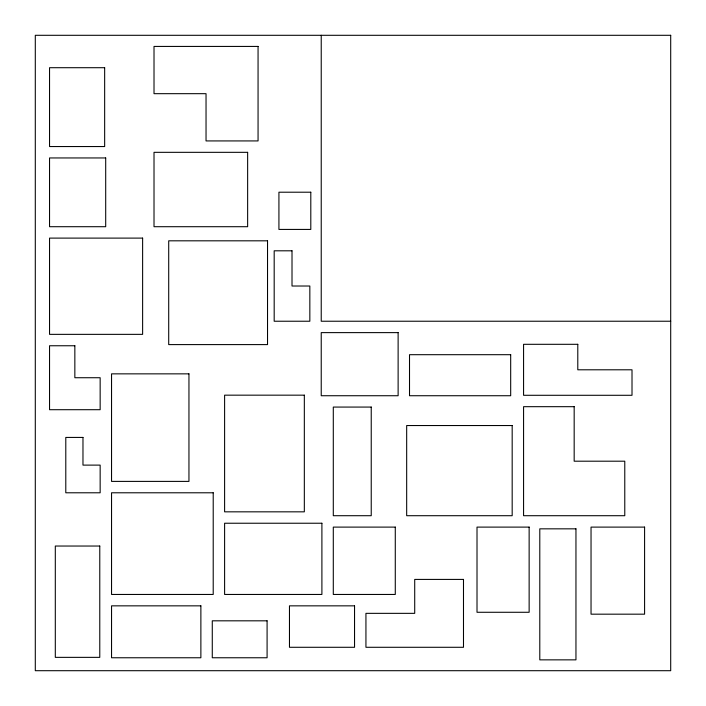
<?xml version="1.0" encoding="UTF-8"?>
<svg xmlns="http://www.w3.org/2000/svg" width="706" height="706" viewBox="0 0 706 706"><rect width="100%" height="100%" fill="white"/><g stroke="black" fill="none" stroke-linecap="round" stroke-linejoin="round"><path stroke-width="1.06" d="M670.7 321.23L321.23 321.23L321.23 35.3M670.7 35.3L35.3 35.3L35.3 670.7L670.7 670.7L670.7 35.3M258.061 46.428L154.014 46.428L154.014 93.677L206.037 93.677L206.037 140.926L258.061 140.926L258.061 46.428M104.656 67.705L49.544 67.705L49.544 146.548L104.656 146.548L104.656 67.705M247.638 152.328L154.014 152.328L154.014 226.705L247.638 226.705L247.638 152.328M105.697 157.95L49.544 157.95L49.544 226.705L105.697 226.705L105.697 157.95M310.799 192.208L278.923 192.208L278.923 229.424L310.799 229.424L310.799 192.208M142.621 238.107L49.544 238.107L49.544 334.353L142.621 334.353L142.621 238.107M267.53 240.817L168.708 240.817L168.708 344.599L267.53 344.599L267.53 240.817M292.01 250.806L274.184 250.806L274.184 321.23L309.837 321.23L309.837 286.018L292.01 286.018L292.01 250.806M398.122 332.623L321.23 332.623L321.23 395.731L398.122 395.731L398.122 332.623M577.79 344.307L523.57 344.307L523.57 395.289L632.011 395.289L632.011 369.794L577.79 369.794L577.79 344.307M74.845 345.755L49.544 345.755L49.544 409.701L100.155 409.701L100.155 377.728L74.845 377.728L74.845 345.755M510.685 354.694L409.515 354.694L409.515 395.731L510.685 395.731L510.685 354.694M188.952 373.853L111.548 373.853L111.548 481.395L188.952 481.395L188.952 373.853M304.33 395.166L224.605 395.166L224.605 511.832L304.33 511.832L304.33 395.166M574.172 406.682L523.57 406.682L523.57 515.707L624.775 515.707L624.775 461.195L574.172 461.195L574.172 406.682M371.232 407.071L333.294 407.071L333.294 515.707L371.232 515.707L371.232 407.071M512.177 425.541L406.674 425.541L406.674 515.707L512.177 515.707L512.177 425.541M82.973 437.429L65.79 437.429L65.79 492.788L100.155 492.788L100.155 465.113L82.973 465.113L82.973 437.429M213.212 492.788L111.548 492.788L111.548 594.452L213.212 594.452L213.212 492.788M321.901 523.234L224.605 523.234L224.605 594.452L321.901 594.452L321.901 523.234M395.281 527.108L333.294 527.108L333.294 594.452L395.281 594.452L395.281 527.108M529.138 527.108L477.009 527.108L477.009 612.278L529.138 612.278L529.138 527.108M644.587 527.108L591.037 527.108L591.037 614.176L644.587 614.176L644.587 527.108M575.955 528.838L539.79 528.838L539.79 659.854L575.955 659.854L575.955 528.838M99.775 546.038L55.306 546.038L55.306 657.357L99.775 657.357L99.775 546.038M463.489 579.414L414.713 579.414L414.713 613.346L365.937 613.346L365.937 647.287L463.489 647.287L463.489 579.414M200.875 605.845L111.548 605.845L111.548 657.763L200.875 657.763L200.875 605.845M354.544 605.845L289.469 605.845L289.469 647.287L354.544 647.287L354.544 605.845M267.089 620.821L212.277 620.821L212.277 657.763L267.089 657.763L267.089 620.821"/></g></svg>
